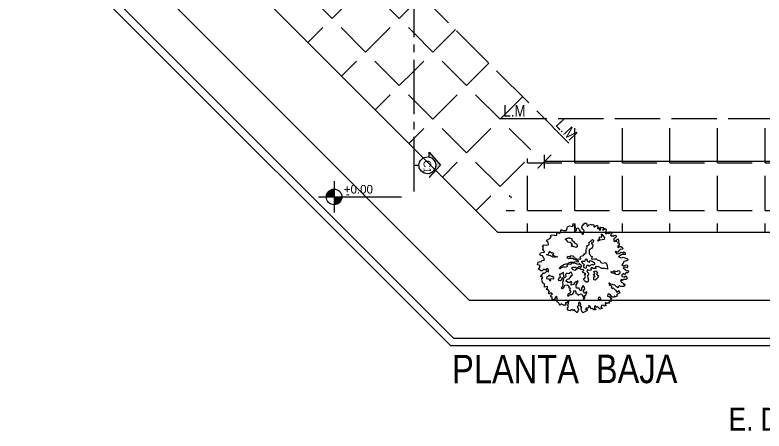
# Model space of a CAD drawing. Header units: millimetres. Extents: x 221 to 543, y -43 to 148.
# Drawn here: x 276.75 to 286.65, y 71.89 to 77.39 of the extents above; entities that cross this region are included whole.
import ezdxf
from ezdxf.enums import TextEntityAlignment as Align

# ---------------------------------------------------------------- set-up
doc = ezdxf.new("R2010")
doc.units = ezdxf.units.MM
for name, pattern in [('ACAD_ISO02W100', [15, 12, -3]), ('ACAD_ISO04W100', [30, 24, -3, 0, -3]), ('DASHDOT', [25.4, 12.7, -6.35, 0, -6.35])]:
    doc.linetypes.add(name, pattern=pattern)
for name, color, linetype in [('10-SOLADOS', 15, 'Continuous'), ('FINAS', 1, 'Continuous'), ('SANITARIOS', 7, 'Continuous')]:
    doc.layers.add(name, color=color, linetype=linetype)
doc.styles.add('AMER', font='')
doc.styles.add('COTAS', font='ROMANS', dxfattribs={"width": 0.7})
doc.styles.add('gardel', font='ARIALN.TTF')
doc.styles.add('NARROW', font='ARIALN.TTF')
doc.styles.add('PROV', font='times.ttf')
doc.styles.get('AMER').set_extended_font_data('AmerType Md BT')
doc.dimstyles.new('COTA-S-S-2-50', dxfattribs={"dimscale": 1.5, "dimtxt": 0.1, "dimasz": 0.06, "dimexe": 0, "dimexo": 0, "dimgap": 0.08, "dimtad": 1, "dimzin": 4, "dimdsep": 46, "dimtxsty": 'COTAS', "dimblk1": 'M2_COTA', "dimblk2": 'M2_COTA', "dimsah": 1, "dimcen": 0.1, "dimse1": 1, "dimse2": 1, "dimclrd": 2, "dimclre": 256, "dimclrt": 6, "dimadec": 0, "dimazin": 0, "dimtfac": 1, "dimtix": 1, "dimtmove": 2, "dimatfit": 3, "dimldrblk": 'M2_COTA', "dimfxl": 1, "dimtolj": 1, "dimtzin": 4, "dimarcsym": 0})
pattern_1 = [(45, (0, 0), (-0.4445227, 0.4445227), [0.4572, -0.17145]), (135, (0, 0), (-0.4445227, -0.4445227), [0.4572, -0.17145])]

# ---------------------------------------------------------------- blocks, each defined once
blk = doc.blocks.new('M2_COTA')
for p, q in [((-1, 0), (0, 0)), ((0, 1), (0, -1))]:
    blk.add_line(p, q)
at = {"const_width": 0.2}
blk.add_lwpolyline([(-1, -1), (1, 1)], dxfattribs=at)
blk = doc.blocks.new('*D42')
at = {"color": 252, "lineweight": -2, "ltscale": 0.05, "transparency": 16777216}
blk.add_line((291.7065, 75.4542), (283.8365, 75.4542), dxfattribs=at)
at = {"layer": 'Defpoints', "color": 0, "ltscale": 0.05, "transparency": 16777216}
for p in [(283.7465, 76.0228), (291.7965, 76.0228), (283.7465, 75.4542)]:
    blk.add_point(p, dxfattribs=at)
at = {"color": 252, "lineweight": -2, "ltscale": 0.05, "transparency": 16777216, "xscale": 0.09, "yscale": 0.09, "zscale": 0.09, "rotation": 180}
blk.add_blockref('M2_COTA', (283.7465, 75.4542), dxfattribs=at)
at = {"color": 252, "lineweight": -2, "ltscale": 0.05, "transparency": 16777216, "xscale": 0.09, "yscale": 0.09, "zscale": 0.09}
blk.add_blockref('M2_COTA', (291.7965, 75.4542), dxfattribs=at)
at = {"color": 0, "ltscale": 0.05, "transparency": 16777216, "insert": (287.7715, 75.6057), "char_height": 0.15, "attachment_point": 5, "style": 'PROV'}
blk.add_mtext('\\A1;8.05', dxfattribs=at)
blk = doc.blocks.new('ARPLS006')
at = {"color": 0, "linetype": 'ByBlock'}
for points in [[(0.4467, -0.0098), (0.4731, -0.0295), (0.4861, -0.0419), (0.4985, -0.0367), (0.5094, -0.0492), (0.4949, -0.0632), (0.4788, -0.0653), (0.4679, -0.0865), (0.4534, -0.0705), (0.4358, -0.085), (0.4306, -0.1026), (0.4679, -0.1119), (0.4591, -0.1119), (0.4767, -0.099), (0.4928, -0.1223), (0.4861, -0.1384), (0.4664, -0.1405), (0.4503, -0.1384), (0.441, -0.1514), (0.4322, -0.1384), (0.4176, -0.1477), (0.4233, -0.1706), (0.4467, -0.1815), (0.4519, -0.196), (0.4664, -0.1887), (0.4643, -0.21), (0.4555, -0.2193), (0.4373, -0.2157), (0.4213, -0.2193), (0.4036, -0.21), (0.3948, -0.2193), (0.3927, -0.2333), (0.373, -0.223), (0.3554, -0.2032), (0.3285, -0.1939), (0.3051, -0.1923), (0.2854, -0.1778), (0.2942, -0.2012), (0.3248, -0.2084), (0.3139, -0.223), (0.3248, -0.2442), (0.3373, -0.2318), (0.3622, -0.2567), (0.3767, -0.2816), (0.4, -0.2639), (0.4088, -0.2925), (0.3912, -0.2961), (0.373, -0.3142), (0.3819, -0.3246), (0.3622, -0.334), (0.3518, -0.321), (0.3409, -0.3391), (0.316, -0.3282), (0.2979, -0.3033), (0.2745, -0.3049), (0.2709, -0.3246), (0.2906, -0.3303), (0.3196, -0.3516), (0.3067, -0.3625), (0.3176, -0.3786), (0.3139, -0.3874), (0.2906, -0.3801), (0.289, -0.391), (0.2942, -0.4035), (0.2818, -0.4035), (0.2673, -0.4035), (0.2605, -0.4107), (0.2481, -0.3946), (0.2445, -0.418), (0.2569, -0.4304), (0.2372, -0.4392), (0.2299, -0.4304), (0.2066, -0.4284), (0.1957, -0.4538), (0.2087, -0.4517), (0.2118, -0.4647), (0.1854, -0.4714), (0.1781, -0.459), (0.1584, -0.4429), (0.1496, -0.4538), (0.1402, -0.4377), (0.1262, -0.4392), (0.1262, -0.461), (0.1459, -0.4698), (0.1351, -0.4807), (0.119, -0.4787), (0.1081, -0.4626), (0.092, -0.4678), (0.0796, -0.4517), (0.0599, -0.4356), (0.0708, -0.432), (0.0563, -0.459), (0.0314, -0.459), (0.0241, -0.4735), (0.0365, -0.4698), (0.0454, -0.4823), (0.0402, -0.4896), (-0.0044, -0.5108), (-0.0205, -0.4875), (-0.0226, -0.4626), (-0.0169, -0.4517), (-0.0314, -0.4413), (-0.0262, -0.4195), (-0.0329, -0.4019), (-0.0459, -0.391), (-0.0547, -0.4107), (-0.0495, -0.432), (-0.0671, -0.4465), (-0.0599, -0.4574), (-0.0526, -0.4735), (-0.0692, -0.5108), (-0.0868, -0.4932), (-0.1014, -0.4771), (-0.1138, -0.4875), (-0.1263, -0.4771), (-0.1475, -0.4911), (-0.1657, -0.4859), (-0.1802, -0.4647), (-0.1657, -0.445), (-0.1745, -0.4252), (-0.1657, -0.4035), (-0.1605, -0.3874), (-0.1708, -0.3786), (-0.1833, -0.4035), (-0.1942, -0.3926), (-0.1999, -0.4055), (-0.1962, -0.4284), (-0.2211, -0.4284), (-0.246, -0.4107), (-0.2605, -0.4284), (-0.2714, -0.4123), (-0.2782, -0.3983), (-0.2963, -0.391), (-0.2911, -0.3801), (-0.2942, -0.3568), (-0.2963, -0.3443), (-0.2911, -0.3391), (-0.3015, -0.3267), (-0.3233, -0.3537), (-0.316, -0.3697), (-0.3482, -0.3604), (-0.3482, -0.3391), (-0.3642, -0.3303), (-0.3591, -0.3106), (-0.3466, -0.3049), (-0.3627, -0.2888), (-0.3803, -0.3013), (-0.3824, -0.3013), (-0.3928, -0.2873), (-0.3788, -0.2748), (-0.3928, -0.253), (-0.4036, -0.2551), (-0.4125, -0.2442), (-0.4021, -0.239), (-0.4, -0.2157), (-0.4342, -0.2245), (-0.4342, -0.2069), (-0.4342, -0.1887), (-0.4446, -0.1851), (-0.4555, -0.1778), (-0.4576, -0.169), (-0.4627, -0.1405), (-0.4679, -0.1368), (-0.4643, -0.1332), (-0.4539, -0.1135), (-0.4736, -0.1083), (-0.4825, -0.1011), (-0.4627, -0.0902), (-0.4446, -0.0632), (-0.427, -0.0632), (-0.4036, -0.0435), (-0.3912, -0.0564), (-0.3912, -0.0274), (-0.4036, -0.0134), (-0.4218, -0.0383), (-0.4285, -0.0274), (-0.4503, -0.0274), (-0.4576, -0.0435), (-0.4752, -0.0404), (-0.4825, -0.0331), (-0.5058, -0.0186), (-0.4897, -0.0077), (-0.4825, 0.0188), (-0.513, 0.026), (-0.5073, 0.0546), (-0.484, 0.0618), (-0.4716, 0.0582), (-0.4643, 0.0743), (-0.4379, 0.0779), (-0.4342, 0.0903), (-0.4415, 0.1012), (-0.4576, 0.1261), (-0.4752, 0.1318), (-0.4861, 0.1443), (-0.4804, 0.1588), (-0.4643, 0.164), (-0.4358, 0.1656), (-0.4379, 0.1801), (-0.4539, 0.1962), (-0.4446, 0.2211), (-0.4555, 0.2392), (-0.4394, 0.2501), (-0.4088, 0.2465), (-0.3891, 0.2532), (-0.3928, 0.275), (-0.4109, 0.289), (-0.4, 0.3072), (-0.3731, 0.3196), (-0.3606, 0.3393), (-0.3642, 0.3575), (-0.3248, 0.3611), (-0.3233, 0.3538), (-0.2963, 0.359), (-0.2963, 0.3699), (-0.2979, 0.3839), (-0.2927, 0.3876), (-0.2911, 0.3876), (-0.2714, 0.3808), (-0.2497, 0.3933), (-0.2517, 0.4), (-0.2497, 0.4182), (-0.2388, 0.4182), (-0.2211, 0.4093), (-0.189, 0.4109), (-0.189, 0.4166), (-0.1802, 0.429), (-0.1817, 0.4379), (-0.1765, 0.4524), (-0.1532, 0.4628), (-0.119, 0.4539), (-0.1102, 0.4737), (-0.119, 0.4845), (-0.1029, 0.4845), (-0.0957, 0.4721), (-0.092, 0.4394), (-0.0977, 0.4145), (-0.0868, 0.4057), (-0.076, 0.413), (-0.0723, 0.4379), (-0.0583, 0.4394), (-0.0459, 0.4166), (-0.0132, 0.3735), (-0.0008, 0.3627), (0.0096, 0.4109), (-0.0044, 0.4254), (-0.0153, 0.4451), (-0.0132, 0.4664), (-0.0029, 0.4648)], [(-0.0029, 0.4648), (0.006, 0.4861), (0.0241, 0.4949), (0.0386, 0.4845), (0.0386, 0.4721), (0.0423, 0.4576), (0.0511, 0.4576), (0.0671, 0.4737), (0.0884, 0.4809), (0.092, 0.4721), (0.1008, 0.4721), (0.1117, 0.4788), (0.1226, 0.4648), (0.1205, 0.4503), (0.1278, 0.4524), (0.1475, 0.4648), (0.1599, 0.4664), (0.1636, 0.4503), (0.1584, 0.4327), (0.1781, 0.4431), (0.1797, 0.4166), (0.1942, 0.4145), (0.1978, 0.4327), (0.1978, 0.4467), (0.2175, 0.4451), (0.2227, 0.4488), (0.2263, 0.4327), (0.2175, 0.4182), (0.2315, 0.4182), (0.246, 0.4327), (0.2569, 0.4182), (0.2533, 0.4036), (0.2533, 0.3896), (0.2512, 0.3715), (0.2642, 0.3751), (0.2709, 0.3896), (0.2839, 0.3751), (0.2999, 0.3876), (0.3051, 0.4), (0.3103, 0.3896), (0.3228, 0.3896), (0.3139, 0.3735), (0.3051, 0.3575), (0.3212, 0.3445), (0.3285, 0.359), (0.3336, 0.3466), (0.3497, 0.3538), (0.3658, 0.3575), (0.3694, 0.3414), (0.357, 0.3269), (0.3425, 0.3196), (0.3425, 0.3035), (0.3497, 0.2838), (0.357, 0.2983), (0.3715, 0.2838), (0.3715, 0.3056), (0.3855, 0.3108), (0.3891, 0.3217), (0.3948, 0.302), (0.4, 0.289), (0.3891, 0.2786), (0.3876, 0.2677), (0.4016, 0.2729), (0.4036, 0.2553), (0.4036, 0.2444), (0.3927, 0.2371), (0.3839, 0.2283), (0.3927, 0.2174), (0.4036, 0.2283), (0.4145, 0.2356), (0.4322, 0.2231), (0.4482, 0.207), (0.441, 0.2013), (0.4124, 0.1977), (0.3979, 0.1816), (0.3876, 0.1656), (0.357, 0.1764), (0.3767, 0.1479), (0.4036, 0.1531), (0.4233, 0.1656), (0.4467, 0.1552), (0.4591, 0.1692), (0.4716, 0.1531), (0.4716, 0.137), (0.4503, 0.1407), (0.4285, 0.137), (0.3964, 0.1158), (0.4285, 0.1049), (0.4467, 0.1121), (0.484, 0.0976), (0.4928, 0.0997), (0.4985, 0.0779), (0.4788, 0.0675), (0.4555, 0.0639), (0.4482, 0.0442), (0.4322, 0.026), (0.4503, 0.0151), (0.484, 0.0245), (0.4985, 0.0084), (0.4876, -0.0098), (0.47, -0.0009), (0.4467, -0.0098)]]:
    blk.add_lwpolyline(points, dxfattribs=at)
for points in [[(0.1745, 0.3251), (0.1907, 0.3379), (0.2068, 0.3361), (0.2068, 0.3523), (0.1995, 0.3681), (0.2087, 0.3681), (0.2211, 0.3556), (0.2373, 0.3306), (0.2355, 0.3075), (0.2263, 0.3108), (0.212, 0.3038), (0.187, 0.302), (0.162, 0.2913), (0.1657, 0.3038), (0.1852, 0.3145)], [(-0.2657, -0.0092), (-0.2477, 0.0103), (-0.2297, 0.021), (-0.2191, 0.0283), (-0.1959, 0.0371), (-0.1688, 0.0389), (-0.1636, 0.0463), (-0.142, 0.0569), (-0.1243, 0.0551), (-0.0939, 0.0606), (-0.0759, 0.0624), (-0.0491, 0.0588), (-0.0579, 0.0694), (-0.0795, 0.0767), (-0.1027, 0.0838), (-0.1207, 0.0981), (-0.153, 0.0981), (-0.1655, 0.0944), (-0.185, 0.1069), (-0.1673, 0.1231), (-0.1457, 0.1142), (-0.135, 0.1304), (-0.1082, 0.1231), (-0.1009, 0.1069), (-0.0759, 0.0944), (-0.0704, 0.0874), (-0.0491, 0.0944), (-0.0275, 0.0892), (-0.0329, 0.1087), (-0.0256, 0.1212), (0.003, 0.1304), (0.0137, 0.1484), (0.0317, 0.1609), (0.0317, 0.1895), (0.0368, 0.2057), (0.0441, 0.2252), (0.0387, 0.2325), (0.0493, 0.2432), (0.0655, 0.2502), (0.0655, 0.2663), (0.0673, 0.2806), (0.0923, 0.295), (0.0908, 0.3023), (0.1051, 0.3093), (0.1139, 0.3005), (0.1121, 0.2806), (0.0923, 0.2736), (0.0908, 0.2645), (0.0959, 0.2593), (0.1066, 0.2468), (0.1051, 0.2215), (0.0908, 0.209), (0.0798, 0.202), (0.0655, 0.1965), (0.0673, 0.184), (0.0673, 0.166), (0.0655, 0.1484), (0.078, 0.1356), (0.0834, 0.1231), (0.1014, 0.1197), (0.0941, 0.0944), (0.1066, 0.0874), (0.1264, 0.0944), (0.1444, 0.0944), (0.1569, 0.0819), (0.1873, 0.0749), (0.198, 0.0533), (0.216, 0.0426), (0.2534, 0.0514), (0.2678, 0.0176), (0.2714, -0.0238), (0.241, -0.0165), (0.2087, -0.0165), (0.1657, 0.0066), (0.1337, 0.0033), (0.1462, -0.0165), (0.1121, -0.0165), (0.0941, -0.004), (0.0853, -0.0165), (0.0889, -0.0345), (0.0655, -0.0397), (0.046, -0.029), (0.0405, -0.0507), (0.0566, -0.065), (0.0603, -0.0827), (0.0478, -0.0988), (0.053, -0.1186), (0.0603, -0.1418), (0.053, -0.1704), (0.0332, -0.1671), (0.0137, -0.1528), (0.0045, -0.1329), (0.0189, -0.1241), (0.0243, -0.1043), (0.0137, -0.0845), (0.028, -0.0811), (0.0155, -0.0668), (-0.008, -0.0577), (0.003, -0.0415), (0.0082, -0.029), (-0.0006, -0.0254), (-0.0204, -0.029), (-0.0329, -0.0184), (-0.0543, -0.0147), (-0.0704, -0.0238), (-0.0939, -0.0382), (-0.1207, -0.0254), (-0.1277, -0.0092), (-0.117, -0.0004), (-0.0902, -0.0004), (-0.0777, -0.0092), (-0.0579, -0.0004), (-0.0473, 0.0121), (-0.0311, -0.0004), (-0.0186, 0.0051), (-0.0204, 0.0176), (-0.0311, 0.0265), (-0.0454, 0.0371), (-0.0616, 0.0301), (-0.0741, 0.0353), (-0.1027, 0.0444), (-0.1332, 0.0426), (-0.1438, 0.0301), (-0.1655, 0.0338), (-0.1831, 0.0228), (-0.1816, 0.0051), (-0.2029, -0.004), (-0.2173, 0.0015), (-0.2495, -0.0077), (-0.2584, -0.0184)], [(-0.1709, 0.327), (-0.153, 0.3288), (-0.1298, 0.3163), (-0.1262, 0.2983), (-0.1118, 0.2913), (-0.092, 0.2663), (-0.0725, 0.2608), (-0.0689, 0.2267), (-0.085, 0.2197), (-0.11, 0.2304), (-0.1262, 0.2304), (-0.1335, 0.2447), (-0.1192, 0.2502), (-0.1262, 0.2608), (-0.146, 0.277), (-0.1673, 0.2806), (-0.1871, 0.302), (-0.2032, 0.3145)], [(-0.3769, 0.1767), (-0.3571, 0.1587), (-0.3428, 0.1624), (-0.3321, 0.1444), (-0.3501, 0.1374), (-0.3141, 0.1231), (-0.2855, 0.1158), (-0.3105, 0.1121), (-0.3391, 0.1121), (-0.3678, 0.1264), (-0.4125, 0.1389), (-0.3876, 0.1481)], [(0.0189, 0.0658), (0.0277, 0.0871), (0.0387, 0.0926), (0.042, 0.0783), (0.0493, 0.0621), (0.0743, 0.0566), (0.0655, 0.0673), (0.0816, 0.0728), (0.1118, 0.0585), (0.1261, 0.046), (0.1246, 0.0298), (0.1103, 0.021), (0.1048, 0.028), (0.085, 0.0228), (0.0655, 0.0085), (0.0618, 0.0191), (0.042, 0.0191), (0.0313, 0.0048), (0.0277, -0.015), (0.0115, -0.0077), (0.0027, 0.0155), (0.0134, 0.0261), (-0.008, 0.0386), (-0.0153, 0.0658)], [(-0.2227, -0.0616), (-0.2425, -0.0723), (-0.248, -0.0793), (-0.2657, -0.0811), (-0.2605, -0.1153), (-0.273, -0.1296), (-0.28, -0.1476), (-0.255, -0.1509), (-0.2407, -0.1384), (-0.2371, -0.1153), (-0.2209, -0.1421), (-0.2337, -0.1744), (-0.23, -0.1924), (-0.2337, -0.2155), (-0.2495, -0.2354), (-0.2282, -0.2405), (-0.2194, -0.228), (-0.2066, -0.2012), (-0.1816, -0.1994), (-0.1566, -0.2137), (-0.1655, -0.228), (-0.1478, -0.2317), (-0.153, -0.253), (-0.1441, -0.2728), (-0.146, -0.2927), (-0.1691, -0.2997), (-0.1764, -0.3213), (-0.1621, -0.3213), (-0.1478, -0.307), (-0.1225, -0.307), (-0.1048, -0.2853), (-0.1064, -0.2655), (-0.0957, -0.2622), (-0.085, -0.2765), (-0.085, -0.2942), (-0.0689, -0.2978), (-0.0564, -0.3158), (-0.0439, -0.3085), (-0.0241, -0.2978), (-0.0116, -0.314), (0.0027, -0.3356), (0.0009, -0.357), (0.0115, -0.3551), (0.0225, -0.3372), (0.0152, -0.3228), (0.0277, -0.3122), (0.042, -0.289), (0.0402, -0.2765), (0.0277, -0.2817), (0.0134, -0.2942), (0.0082, -0.2799), (0.0009, -0.2603), (0.0189, -0.2479), (0.0152, -0.228), (-0.0009, -0.2067), (-0.008, -0.2174), (-0.0189, -0.2354), (-0.0204, -0.2512), (-0.0296, -0.2655), (-0.0384, -0.2585), (-0.0476, -0.2369), (-0.0744, -0.2354), (-0.0777, -0.2192), (-0.0795, -0.1976), (-0.0671, -0.1796), (-0.0564, -0.1619), (-0.0619, -0.1546), (-0.0777, -0.1707), (-0.0887, -0.1653), (-0.0994, -0.1781), (-0.1082, -0.1957), (-0.135, -0.203), (-0.1368, -0.1887), (-0.128, -0.1744), (-0.1368, -0.1619), (-0.1493, -0.1726), (-0.1728, -0.1744), (-0.1941, -0.1546), (-0.178, -0.1366), (-0.1566, -0.1314), (-0.1478, -0.1153), (-0.135, -0.0991), (-0.1207, -0.0885), (-0.128, -0.0705), (-0.135, -0.058), (-0.1478, -0.065), (-0.1655, -0.0741), (-0.1834, -0.0668), (-0.1978, -0.0848), (-0.1959, -0.1064), (-0.2139, -0.1241), (-0.2194, -0.0936), (-0.2227, -0.0811)], [(0.1191, -0.0507), (0.1422, -0.0418), (0.1584, -0.0635), (0.1477, -0.0778), (0.1547, -0.0866), (0.1727, -0.0973), (0.1584, -0.1241), (0.1352, -0.1476), (0.1173, -0.1421), (0.1173, -0.1098), (0.1334, -0.1064), (0.1154, -0.0848), (0.1298, -0.076)], [(0.3089, -0.0507), (0.3196, -0.0525), (0.3357, -0.0491), (0.3518, -0.0382), (0.3555, -0.0455), (0.3787, -0.0491), (0.3911, -0.04), (0.4073, -0.0436), (0.4109, -0.058), (0.4073, -0.076), (0.3893, -0.0866), (0.3662, -0.0848), (0.3625, -0.083), (0.3589, -0.0741), (0.3589, -0.0616), (0.3375, -0.0705), (0.3196, -0.0635)], [(-0.3714, -0.1028), (-0.3857, -0.0903), (-0.3912, -0.1028), (-0.4089, -0.1098), (-0.4107, -0.1296), (-0.3894, -0.1314), (-0.3678, -0.1582), (-0.3659, -0.1333), (-0.3516, -0.1296), (-0.3303, -0.1333), (-0.3303, -0.1153), (-0.3483, -0.1046)], [(0.1962, -0.3515), (0.1852, -0.3372), (0.1709, -0.3426), (0.1691, -0.3551), (0.1818, -0.3658), (0.187, -0.3786)]]:
    blk.add_lwpolyline(points, close=True, dxfattribs=at)

msp = doc.modelspace()

# ---------------------------------------------------------------- hatches: boundary and pattern name
h = msp.add_hatch()
h.set_pattern_fill('ANGLE', color=252, scale=0.09, angle=45, style=0)
h.set_pattern_definition(pattern_1)
h.paths.add_polyline_path([(282.0241, 75.6239), (282.0241, 77.7452), (279.7465, 80.0228), (278.2465, 79.4014)])
h = msp.add_hatch()
h.set_pattern_fill('ANGLE', color=252, scale=0.09, angle=45, style=0)
h.set_pattern_definition(pattern_1)
h.paths.add_polyline_path([(282.0241, 75.6239), (282.1454, 75.5026, -0.182158), (282.2228, 75.5142), (282.2228, 75.5778), (282.3743, 75.4056), (282.3106, 75.3374), (283.1252, 74.5228), (283.7393, 76.0299), (282.0241, 77.7452)])
h = msp.add_hatch()
h.set_pattern_fill('ANGLE', color=252, scale=0.09, style=0)
h.set_pattern_definition([(0, (0, 0), (0, 0.62865), [0.4572, -0.17145]), (90, (0, 0), (-0.62865, 4e-17), [0.4572, -0.17145])])
h.paths.add_polyline_path([(291.7965, 76.0228), (283.7364, 76.0228), (283.1252, 74.5228), (291.7965, 74.5228)])
h.paths.add_polyline_path([(287.5542, 75.7198), (287.9888, 75.7198), (287.9888, 75.4917), (287.5542, 75.4917)], flags=24)
at = {"layer": 'SANITARIOS'}
msp.add_hatch(color=256, dxfattribs=at).paths.add_polyline_path([(282.3743, 75.4056), (282.2228, 75.5778), (282.2228, 75.5142, -0.808349), (282.2228, 75.2971), (282.2228, 75.2434)])

# ---------------------------------------------------------------- linework, layer by layer
at = {"color": 252, "linetype": 'ACAD_ISO02W100', "ltscale": 0.05}
for p, q in [((284.0701, 75.6992), (279.5083, 80.261)), ((283.1793, 76.0228), (292.6045, 76.0228))]:
    msp.add_line(p, q, dxfattribs=at)
at = {"color": 2, "linetype": 'ByBlock', "ltscale": 0.05}
for q in [(278.2465, 79.4014), (291.7965, 74.5228)]:
    msp.add_line((283.1252, 74.5228), q, dxfattribs=at)
at = {"color": 0, "linetype": 'ByBlock', "ltscale": 0.05}
for p, q in [((282.7524, 73.6228), (277.3465, 79.0286)), ((282.5039, 73.0228), (276.7465, 78.7801)), ((282.5453, 73.1228), (276.8465, 78.8215)), ((282.7524, 73.6228), (292.6045, 73.6228)), ((282.5453, 73.1228), (292.6045, 73.1228)), ((282.5039, 73.0228), (292.6045, 73.0228))]:
    msp.add_line(p, q, dxfattribs=at)
for p, q in [((282.2228, 75.5142, -2.1653), (282.2228, 75.5778, -2.1653)), ((282.2228, 75.5778, -2.1653), (282.3743, 75.4056, -2.1653)), ((282.2228, 75.2434, -2.1653), (282.3743, 75.4056, -2.1653))]:
    msp.add_line(p, q)
at = {"color": 251}
for p, q in [((280.9661, 75.1943), (280.9661, 74.7804)), ((280.7591, 74.9873), (281.8594, 74.9873))]:
    msp.add_line(p, q, dxfattribs=at)
at = {"color": 251, "const_width": 0.1035}
for points in [[(280.9661, 75.0391, 0.414214), (280.9143, 74.9873, 1)], [(280.9661, 74.9356, 0.414214), (281.0178, 74.9873, 1)]]:
    msp.add_lwpolyline(points, format="xyb", dxfattribs=at)
msp.add_circle((282.1995, 75.4056, -0.81), 0.111)
at = {"color": 251}
msp.add_circle((280.9661, 74.9873), 0.1035, dxfattribs=at)
at = {"layer": 'FINAS', "color": 6, "linetype": 'ACAD_ISO04W100', "ltscale": 0.03}
msp.add_line((282.0241, 75.0608), (282.0241, 82.6424), dxfattribs=at)
at = {"layer": 'FINAS', "color": 6, "linetype": 'DASHDOT', "ltscale": 0.004}
msp.add_line((282.0897, 75.4034), (282.0241, 75.4034), dxfattribs=at)

# ---------------------------------------------------------------- block references
at = {"color": 252, "xscale": 1.179207502117933, "yscale": 1.179207502117933, "zscale": 1.179207502117933}
msp.add_blockref('ARPLS006', (284.2609, 74.0602), dxfattribs=at)

# ---------------------------------------------------------------- texts
at = {"style": 'AMER'}
msp.add_text('C1', height=0.1008, rotation=270, dxfattribs=at).set_placement((282.1488, 75.4723))
at = {"color": 0, "style": 'NARROW'}
msp.add_text('E. DON VICTOR STREET', height=0.30219, dxfattribs=at).set_placement((286.1837, 71.8981))
at = {"char_height": 0.113891, "width": 1.970329, "attachment_point": 1}
for s, insert in [('{\\fStylus BT|b0|i0|c0|p34;+0.00}', (281.0949, 75.1457)), ('{\\fStylus BT|b0|i0|c0|p34;-}', (281.1219, 75.0835))]:
    msp.add_mtext(s, dxfattribs=dict(at, insert=insert))
at = {"layer": '10-SOLADOS', "color": 7, "ltscale": 0.1, "style": 'gardel'}
for tag, height, p in [('L.M', 0.1541, (283.3507, 76.1256)), ('PLANTA', 0.3766, (283.3655, 72.7119)), ('BAJA', 0.3766, (284.9665, 72.7119))]:
    msp.add_attdef(tag, text='', height=height, dxfattribs=at).set_placement(p, align=Align.MIDDLE)
msp.add_attdef('L.M', text='', height=0.1541, rotation=312.69921, dxfattribs=at).set_placement((284.0413, 75.8792), align=Align.MIDDLE)

# ---------------------------------------------------------------- dimensions: what is measured, and where the dimension line sits
at = {"ltscale": 0.05}
dim = msp.add_linear_dim(base=(283.7465, 75.4542), p1=(291.7965, 76.0228), p2=(283.7465, 76.0228), dimstyle='COTA-S-S-2-50', override={"dimgap": 0.05, "dimpost": '<>', "dimtxsty": 'PROV', "dimclrd": 252, "dimclrt": 0}, dxfattribs=at)
dim.commit()
dim.dimension.update_dxf_attribs({"geometry": '*D42', "text_midpoint": (287.7715, 75.6057)})

doc.saveas('drawing.dxf')
